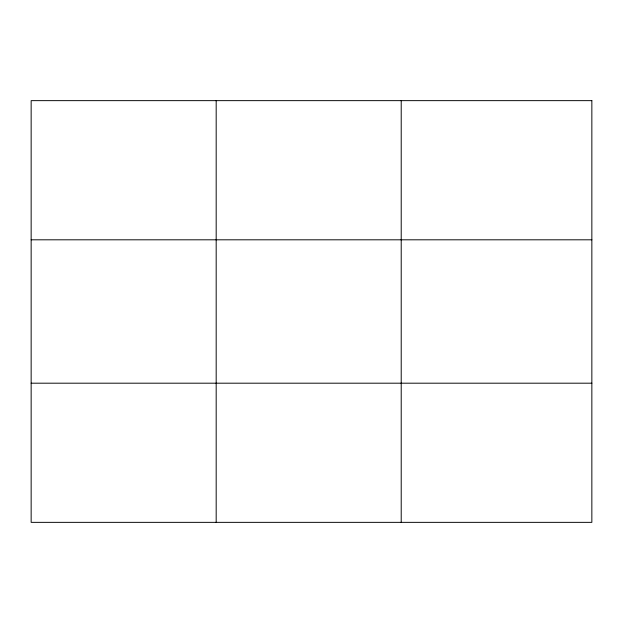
<?xml version="1.0" encoding="UTF-8"?>
<svg xmlns="http://www.w3.org/2000/svg" width="623" height="623" viewBox="0 0 623 623"><rect width="100%" height="100%" fill="white"/><g stroke="black" fill="none" stroke-linecap="round" stroke-linejoin="round"><path stroke-width="0.93" d="M216.181 522.354L216.181 100.646M401.212 522.354L401.212 100.646M31.15 239.808L591.85 239.808M31.15 383.192L591.85 383.192M591.85 100.646L591.85 522.354L31.15 522.354L31.15 100.646L591.85 100.646"/></g></svg>
